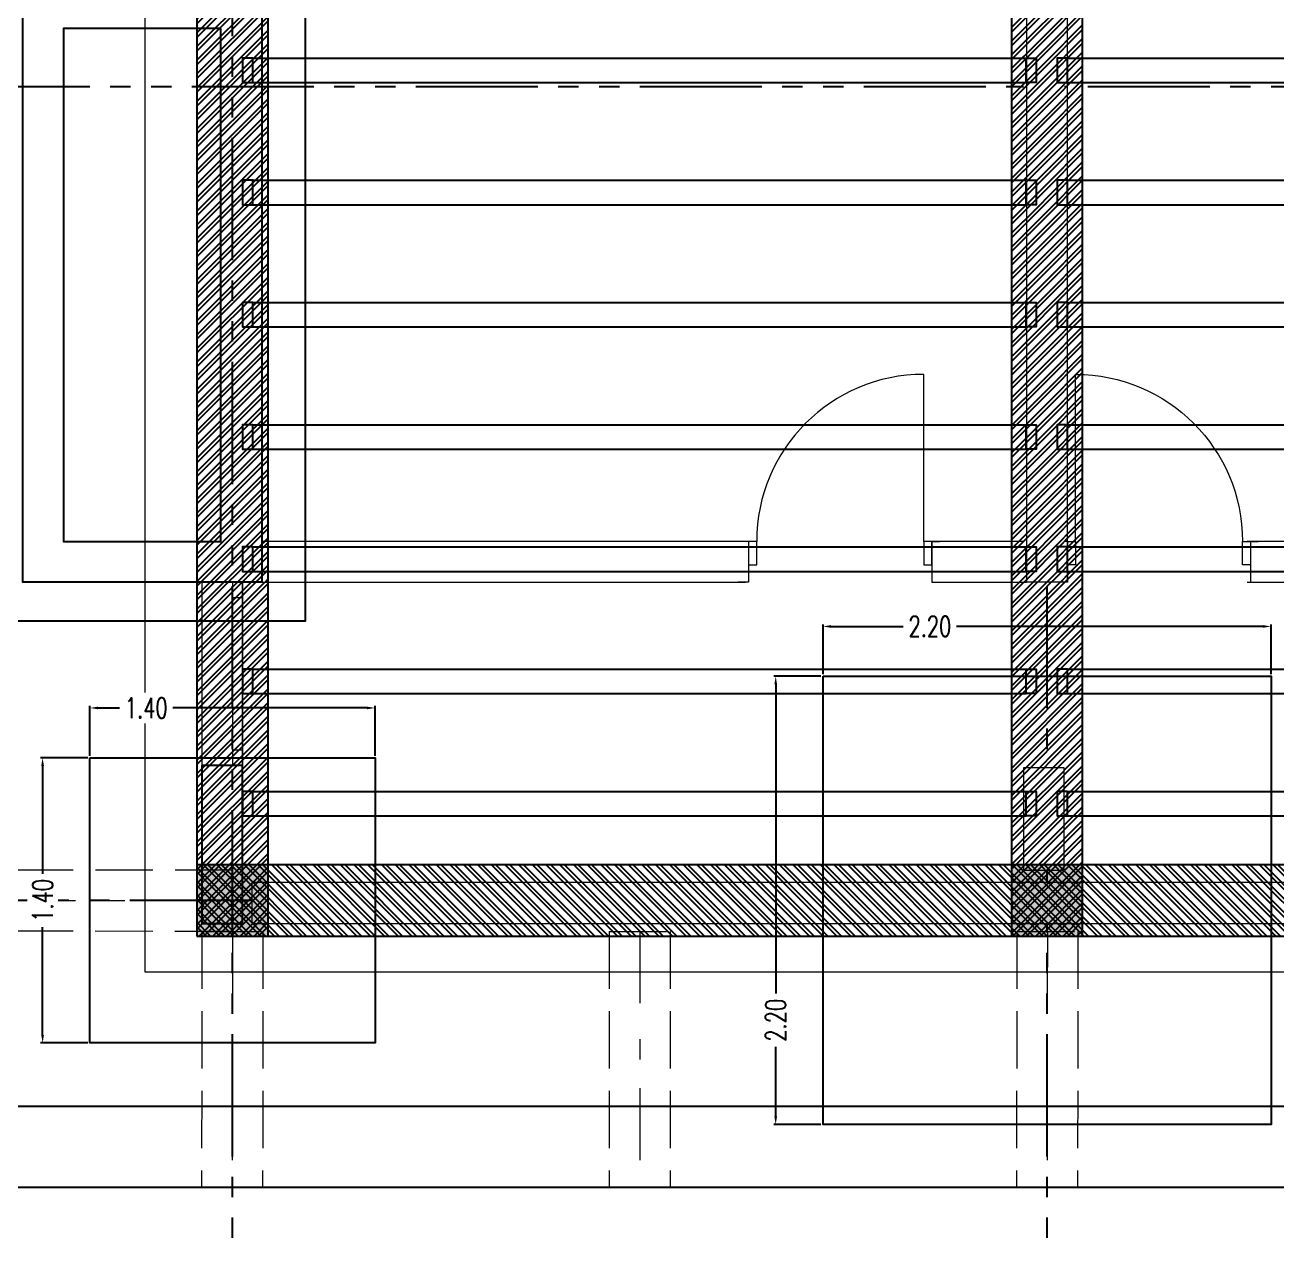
# Model space of a CAD drawing. Header units: metres. Extents: x -6.1 to 26.1, y -10.1 to 14.1.
# Drawn here: x 2.98 to 9.13, y -1.65 to 4.3 of the extents above; entities that cross this region are included whole.
import ezdxf
from ezdxf.enums import TextEntityAlignment as Align

# ---------------------------------------------------------------- set-up
doc = ezdxf.new("R2010")
doc.units = ezdxf.units.M
doc.header["$MEASUREMENT"] = 0
for name, pattern in [('Xref_Arq. PB$0$Línea Oculta', [0.391222, 0.282222, -0.109]), ('Xref_Arq. PB$0$Punto & Raya', [0.670278, 0.352778, -0.176389, 0, -0.141111]), ('Xref_Arq. PB$0$Wipeout_Contour', [1, 0, -1]), ('Xref_Cimentación$0$Xr-Muroscontencion$0$HIDDEN', [0.375, 0.25, -0.125]), ('Xref_Ejes$0$ACAD_ISO05W100', [33, 24, -3, 0, -3, 0, -3])]:
    doc.linetypes.add(name, pattern=pattern)
for name, color, linetype in [('Xref_Arq. PB$0$Estructura - Forjados', 7, 'Continuous'), ('Xref_Arq. PB$0$Estructura - Muros', 7, 'Continuous'), ('Xref_Arq. PB$0$Estructura - Vigas y Pilares', 7, 'Continuous'), ('Xref_Arq. PB$0$Puertas ArchiCAD', 7, 'Continuous'), ('Xref_Arq. PB$0$Ventanas ArchiCAD', 7, 'Continuous'), ('Xref_Cimentación$0$00-Novidesa', 7, 'Continuous'), ('Xref_Cimentación$0$00-ZA', 2, 'Continuous'), ('Xref_Cimentación$0$VIGA', 3, 'Continuous'), ('Xref_Cimentación$0$Xref_Pedestales$0$COLUM. PB', 140, 'Continuous'), ('Xref_Ejes$0$00-EJES', 1, 'Xref_Ejes$0$ACAD_ISO05W100')]:
    doc.layers.add(name, color=color, linetype=linetype)
for name, color, linetype, lineweight in [('Xref_Arq. PB$0$Estructura - Forjados_Pluma_Nº__1', 7, 'Continuous', 13), ('Xref_Arq. PB$0$Estructura - Muros_Pluma_Nº__1', 7, 'Continuous', 13), ('Xref_Arq. PB$0$Puertas ArchiCAD_Pluma_Nº__1', 7, 'Continuous', 13), ('Xref_Arq. PB$0$Puertas ArchiCAD_Pluma_Nº__23', 7, 'Continuous', 18), ('Xref_Arq. PB$0$Ventanas ArchiCAD_Pluma_Nº__1', 7, 'Continuous', 13), ('Xref_Arq. PB$0$Ventanas ArchiCAD_Pluma_Nº__23', 7, 'Continuous', 18)]:
    doc.layers.add(name, color=color, linetype=linetype, lineweight=lineweight)
for name, color, linetype, lineweight, true_color in [('Xref_Arq. PB$0$Estructura - Vigas y Pilares_Pluma_Nº__69', 7, 'Continuous', 13, 0x6a6a6a), ('Xref_Arq. PB$0$Estructura - Vigas y Pilares_Pluma_Nº__90', 7, 'Continuous', 13, 0x6a6a6a), ('Xref_Arq. PB$0$Puertas ArchiCAD_Pluma_Nº__3', 7, 'Continuous', 18, 0xff6600), ('Xref_Arq. PB$0$Ventanas ArchiCAD_Pluma_Nº__3', 7, 'Continuous', 18, 0xff6600)]:
    doc.layers.add(name, color=color, linetype=linetype, lineweight=lineweight, true_color=true_color)
doc.styles.add('Xref_Cimentación$0$ARIAL', font='arial.ttf', dxfattribs={"height": 2})
doc.styles.add('Xref_Cimentación$0$Xr-Muroscontencion$0$Romans', font='romans.shx', dxfattribs={"width": 0.7})
doc.dimstyles.new('Xref_Cimentación$0$Xr-Muroscontencion$0$D20', dxfattribs={"dimtxt": 0.05, "dimasz": 0.04, "dimexe": 0.01, "dimexo": 0.01, "dimgap": 0.01, "dimtad": 0, "dimdec": 3, "dimzin": 1, "dimdsep": 46, "dimtxsty": 'Xref_Cimentación$0$Xr-Muroscontencion$0$Romans', "dimcen": 2.5, "dimclrd": 1, "dimclre": 8, "dimclrt": 7, "dimadec": 0, "dimazin": 0, "dimtfac": 1, "dimtdec": 3, "dimtmove": 1, "dimatfit": 1, "dimfxl": 1, "dimtfill": 1, "dimarcsym": 0})

# ---------------------------------------------------------------- blocks, each defined once
blk = doc.blocks.new('Xref_Ejes')
at = {"layer": 'Xref_Ejes$0$00-EJES', "ltscale": 0.025}
for p, q in [((4, -8.9568), (4, 12.9873)), ((8, -8.9568), (8, 12.9873)), ((-5, 3.9958), (24.9967, 3.9958)), ((24.9967, 0), (-5, 0))]:
    blk.add_line(p, q, dxfattribs=at)
blk = doc.blocks.new('Xref_Arq. PB$0$Forjado_1', base_point=(9.6104, 18.2739))
at = {"layer": 'Xref_Arq. PB$0$Estructura - Forjados_Pluma_Nº__1', "linetype": 'Continuous', "flags": 128}
blk.add_lwpolyline([(9.6104, 18.2739), (9.6104, 8.6612), (-7.0825, 8.6612), (-7.0825, 18.2739)], close=True, dxfattribs=at)
blk = doc.blocks.new('Xref_Arq. PB$0$Forjado_2', base_point=(-11.0804, 18.5154))
at = {"layer": 'Xref_Arq. PB$0$Estructura - Forjados_Pluma_Nº__1', "linetype": 'Continuous', "flags": 128}
blk.add_lwpolyline([(-11.0804, 18.5154), (10.7361, 18.5154), (10.7514, 7.6041), (-11.0804, 7.6041)], close=True, dxfattribs=at)
blk = doc.blocks.new('Xref_Arq. PB$0$Ventana 17')
at = {"layer": 'Xref_Arq. PB$0$Ventanas ArchiCAD_Pluma_Nº__1', "linetype": 'Continuous'}
for p, q in [((-0.45, -0.05), (-0.45, 0)), ((0.45, -0.05), (0.45, 0))]:
    blk.add_line(p, q, dxfattribs=at)
at = {"layer": 'Xref_Arq. PB$0$Ventanas ArchiCAD_Pluma_Nº__23', "linetype": 'Continuous'}
for p, q in [((-0.45, 0), (-0.375, 0)), ((-0.375, 0), (-0.375, -0.05)), ((0.375, -0.05), (0.375, 0)), ((0.375, 0), (0.45, 0)), ((-0.375, -0.05), (-0.45, -0.05)), ((0.45, -0.05), (0.375, -0.05))]:
    blk.add_line(p, q, dxfattribs=at)
at = {"layer": 'Xref_Arq. PB$0$Ventanas ArchiCAD_Pluma_Nº__3', "linetype": 'Continuous'}
for p, q in [((-0.45, 0.15), (0.45, 0.15)), ((-0.375, 0), (0.375, 0)), ((-0.45, -0.05), (0.45, -0.05)), ((0.375, -0.05), (-0.375, -0.05))]:
    blk.add_line(p, q, dxfattribs=at)
blk = doc.blocks.new('Xref_Arq. PB$0$Puerta con Tarja Lado 2 17')
at = {"layer": 'Xref_Arq. PB$0$Puertas ArchiCAD_Pluma_Nº__1', "linetype": 'Continuous'}
for p, q in [((-0.685, 0), (-0.722, 0)), ((-0.685, 0), (-0.685, -0.115)), ((0.685, 0), (0.685, -0.115)), ((0.685, 0), (0.722, 0)), ((-0.685, -0.115), (-0.685, -0.2)), ((0.685, -0.115), (0.685, -0.2)), ((-0.685, -0.2), (-0.722, -0.2)), ((0.685, -0.2), (0.722, -0.2))]:
    blk.add_line(p, q, dxfattribs=at)
at = {"layer": 'Xref_Arq. PB$0$Puertas ArchiCAD_Pluma_Nº__23', "linetype": 'Continuous'}
for p, q in [((-0.645, 0), (-0.685, 0)), ((-0.685, 0), (-0.685, -0.115)), ((-0.125, 0), (-0.645, 0)), ((-0.645, 0), (-0.645, -0.115)), ((-0.645, -0.115), (-0.645, 0)), ((-0.125, -0.115), (-0.125, 0)), ((-0.085, 0), (-0.125, 0)), ((-0.125, 0), (-0.125, -0.115)), ((-0.085, -0.115), (-0.085, 0)), ((0.685, 0), (0.645, 0)), ((0.645, 0), (0.645, -0.115)), ((0.685, -0.115), (0.685, 0)), ((-0.685, -0.115), (-0.645, -0.115)), ((-0.645, -0.115), (-0.125, -0.115)), ((-0.125, -0.115), (-0.085, -0.115)), ((0.645, -0.115), (0.685, -0.115))]:
    blk.add_line(p, q, dxfattribs=at)
at = {"layer": 'Xref_Arq. PB$0$Puertas ArchiCAD_Pluma_Nº__3', "linetype": 'Continuous'}
blk.add_line((0.645, 0), (0.645, 0.73), dxfattribs=at)
blk.add_arc((0.645, 0), 0.73, 90, 180, dxfattribs=at)
blk = doc.blocks.new('Xref_Arq. PB$0$Muro_5', base_point=(-6.6046, 8.9011))
at = {"layer": 'Xref_Arq. PB$0$Estructura - Muros_Pluma_Nº__1', "linetype": 'Continuous'}
for p, q in [((-6.8046, 14.8633), (-6.8046, 14.9003)), ((-6.6046, 14.8633), (-6.6046, 14.9003)), ((-6.7196, 14.8633), (-6.8046, 14.8633)), ((-6.6046, 14.8633), (-6.7196, 14.8633)), ((-6.8046, 13.4933), (-6.8046, 13.4563)), ((-6.7196, 13.4933), (-6.8046, 13.4933)), ((-6.6046, 13.4933), (-6.7196, 13.4933)), ((-6.6046, 13.4933), (-6.6046, 13.4563)), ((-6.6546, 10.5762), (-6.8046, 10.5762)), ((-6.6046, 10.5762), (-6.6546, 10.5762)), ((-6.6546, 9.6762), (-6.8046, 9.6762)), ((-6.6046, 9.6762), (-6.6546, 9.6762))]:
    blk.add_line(p, q, dxfattribs=at)
at = {"layer": 'Xref_Arq. PB$0$Estructura - Muros_Pluma_Nº__1', "linetype": 'Continuous', "flags": 128}
blk.add_lwpolyline([(-6.8046, 8.9011), (-6.6046, 8.9011)], dxfattribs=at)
at = {"layer": 'Xref_Arq. PB$0$Puertas ArchiCAD', "linetype": 'Continuous', "rotation": 269.9995986251637}
blk.add_blockref('Xref_Arq. PB$0$Puerta con Tarja Lado 2 17', (-6.6046, 14.1783), dxfattribs=at)
at = {"layer": 'Xref_Arq. PB$0$Ventanas ArchiCAD', "color": 251, "linetype": 'Continuous', "lineweight": 13, "true_color": 0x6a6a6a, "xscale": -0.9999999999999999, "rotation": 89.99959862516374}
blk.add_blockref('Xref_Arq. PB$0$Ventana 17', (-6.6546, 10.1262), dxfattribs=at)
blk = doc.blocks.new('Xref_Arq. PB$0$Muro_6', base_point=(-6.5596, 8.9011))
at = {"color": 254, "linetype": 'Xref_Arq. PB$0$Wipeout_Contour', "lineweight": 0, "ltscale": 50.031113}
blk.add_wipeout([(-0.9475, 9.1011), (-6.5596, 9.1011), (-6.5596, 8.9011), (-0.9475, 8.9011), (-0.9475, 9.0511)], dxfattribs=at).dxf.layer = 'Xref_Arq. PB$0$Estructura - Muros'
at = {"layer": 'Xref_Arq. PB$0$Estructura - Muros_Pluma_Nº__1', "linetype": 'Continuous', "flags": 128}
for points in [[(-0.9475, 9.1011), (-6.5596, 9.1011)], [(-6.5596, 9.1011), (-6.5596, 8.9011)], [(-6.5596, 8.9011), (-0.9475, 8.9011)]]:
    blk.add_lwpolyline(points, dxfattribs=at)
blk = doc.blocks.new('Xref_Arq. PB$0$Puerta 17')
at = {"layer": 'Xref_Arq. PB$0$Puertas ArchiCAD_Pluma_Nº__1', "linetype": 'Continuous'}
for p, q in [((-0.45, 0), (-0.487, 0)), ((-0.45, 0), (-0.45, -0.115)), ((0.45, 0), (0.45, -0.115)), ((0.45, 0), (0.487, 0)), ((-0.45, -0.115), (-0.45, -0.2)), ((0.45, -0.115), (0.45, -0.2)), ((-0.45, -0.2), (-0.487, -0.2)), ((0.45, -0.2), (0.487, -0.2))]:
    blk.add_line(p, q, dxfattribs=at)
at = {"layer": 'Xref_Arq. PB$0$Puertas ArchiCAD_Pluma_Nº__23', "linetype": 'Continuous'}
for p, q in [((-0.41, 0), (-0.45, 0)), ((-0.45, 0), (-0.45, -0.115)), ((-0.41, -0.115), (-0.41, 0)), ((0.45, 0), (0.41, 0)), ((0.41, 0), (0.41, -0.115)), ((0.45, -0.115), (0.45, 0)), ((-0.45, -0.115), (-0.41, -0.115)), ((0.41, -0.115), (0.45, -0.115))]:
    blk.add_line(p, q, dxfattribs=at)
at = {"layer": 'Xref_Arq. PB$0$Puertas ArchiCAD_Pluma_Nº__3', "linetype": 'Continuous'}
blk.add_line((0.41, 0), (0.41, 0.82), dxfattribs=at)
blk.add_arc((0.41, 0), 0.82, 90, 180, dxfattribs=at)
blk = doc.blocks.new('Xref_Arq. PB$0$Muro_19', base_point=(-6.5109, 10.5762))
at = {"color": 254, "linetype": 'Xref_Arq. PB$0$Wipeout_Contour', "lineweight": 0, "ltscale": 59.592218}
blk.add_wipeout([(-4.1351, 10.7762), (-6.5109, 10.7762), (-6.5109, 10.5762), (-4.1351, 10.5762), (-4.1351, 10.6612)], dxfattribs=at).dxf.layer = 'Xref_Arq. PB$0$Estructura - Muros'
at = {"color": 254, "linetype": 'Xref_Arq. PB$0$Wipeout_Contour', "lineweight": 0, "ltscale": 55.365533}
blk.add_wipeout([(-3.2201, 10.5762), (-2.7546, 10.5762), (-2.7546, 10.7762), (-3.2201, 10.7762), (-3.2201, 10.6612)], dxfattribs=at).dxf.layer = 'Xref_Arq. PB$0$Estructura - Muros'
at = {"color": 254, "linetype": 'Xref_Arq. PB$0$Wipeout_Contour', "lineweight": 0, "ltscale": 66.56985}
blk.add_wipeout([(-1.6717, 10.5762), (4.352, 10.5762), (4.352, 10.6612), (4.352, 10.7762), (-1.6717, 10.7762), (-1.6717, 10.6612)], dxfattribs=at).dxf.layer = 'Xref_Arq. PB$0$Estructura - Muros'
at = {"layer": 'Xref_Arq. PB$0$Estructura - Muros_Pluma_Nº__1', "linetype": 'Continuous'}
for p, q in [((-4.1351, 10.7762), (-4.1721, 10.7762)), ((-3.2201, 10.7762), (-3.1831, 10.7762)), ((-1.6717, 10.7762), (-1.6347, 10.7762)), ((-4.1351, 10.5762), (-4.1721, 10.5762)), ((-3.2201, 10.5762), (-3.1831, 10.5762)), ((-1.6717, 10.5762), (-1.6347, 10.5762))]:
    blk.add_line(p, q, dxfattribs=at)
at = {"layer": 'Xref_Arq. PB$0$Estructura - Muros_Pluma_Nº__1', "linetype": 'Continuous', "flags": 128}
for points in [[(-4.1351, 10.7762), (-6.5109, 10.7762)], [(-2.7546, 10.7762), (-3.2201, 10.7762)], [(1.2519, 10.7762), (-1.6717, 10.7762)], [(-6.5109, 10.5762), (-4.1351, 10.5762)], [(-3.2201, 10.5762), (-2.7546, 10.5762)], [(-1.6546, 10.5762), (4.352, 10.5762)]]:
    blk.add_lwpolyline(points, dxfattribs=at)
at = {"layer": 'Xref_Arq. PB$0$Puertas ArchiCAD', "linetype": 'Continuous'}
blk.add_blockref('Xref_Arq. PB$0$Puerta 17', (-3.6701, 10.7762), dxfattribs=at)
at = {"layer": 'Xref_Arq. PB$0$Puertas ArchiCAD', "linetype": 'Continuous', "xscale": -1}
blk.add_blockref('Xref_Arq. PB$0$Puerta 17', (-2.1046, 10.7762), dxfattribs=at)
blk = doc.blocks.new('Xref_Arq. PB$0$Muro_20', base_point=(-2.7697, 17.9223))
at = {"color": 254, "linetype": 'Xref_Arq. PB$0$Wipeout_Contour', "lineweight": 0, "ltscale": 58.19493}
blk.add_wipeout([(-2.7697, 17.9223), (-2.7697, 10.5762), (-2.5697, 10.5762), (-2.5697, 17.9223)], dxfattribs=at).dxf.layer = 'Xref_Arq. PB$0$Estructura - Muros'
at = {"color": 254, "linetype": 'Xref_Arq. PB$0$Wipeout_Contour', "lineweight": 0, "ltscale": 39.210904}
blk.add_wipeout([(-2.7697, 9.1619), (-2.5697, 9.1619), (-2.5697, 9.6646), (-2.7697, 9.6646)], dxfattribs=at).dxf.layer = 'Xref_Arq. PB$0$Estructura - Muros'
at = {"layer": 'Xref_Arq. PB$0$Estructura - Muros_Pluma_Nº__1', "linetype": 'Continuous'}
for p, q in [((-2.5546, 10.5762), (-2.7546, 10.5762)), ((-2.5697, 9.6646), (-2.7697, 9.6646))]:
    blk.add_line(p, q, dxfattribs=at)
at = {"layer": 'Xref_Arq. PB$0$Estructura - Muros_Pluma_Nº__1', "linetype": 'Continuous', "flags": 128}
for points in [[(-2.7546, 17.9223), (-2.7546, 15.1619)], [(-2.5546, 15.1619), (-2.5546, 17.9223)], [(-2.7546, 15.1619), (-2.7546, 10.5762)], [(-2.5546, 10.5762), (-2.5546, 15.1619)], [(-2.7697, 9.6646), (-2.7697, 9.1619)], [(-2.5697, 9.1619), (-2.5697, 9.6646)], [(-2.7697, 9.1619), (-2.5697, 9.1619)]]:
    blk.add_lwpolyline(points, dxfattribs=at)
blk = doc.blocks.new('Xref_Arq. PB$0$Viga_1', base_point=(-6.6546, 9.0119))
at = {"layer": 'Xref_Arq. PB$0$Estructura - Vigas y Pilares_Pluma_Nº__69', "linetype": 'Xref_Arq. PB$0$Punto & Raya'}
blk.add_line((-6.6546, 9.0119), (-10.6546, 9.0139), dxfattribs=at)
at = {"layer": 'Xref_Arq. PB$0$Estructura - Vigas y Pilares_Pluma_Nº__90', "linetype": 'Xref_Arq. PB$0$Línea Oculta'}
for p, q in [((-10.6545, 9.1639), (-10.6547, 8.8639)), ((-6.6545, 9.1619), (-10.6545, 9.1639)), ((-6.6545, 9.1619), (-6.6547, 8.8619)), ((-6.6547, 8.8619), (-10.6547, 8.8639))]:
    blk.add_line(p, q, dxfattribs=at)
blk = doc.blocks.new('Xref_Arq. PB$0$Viga_6', base_point=(-6.6547, 8.8619))
at = {"layer": 'Xref_Arq. PB$0$Estructura - Vigas y Pilares_Pluma_Nº__69', "linetype": 'Xref_Arq. PB$0$Punto & Raya'}
blk.add_line((-6.6547, 8.8619), (-6.6564, 7.6055), dxfattribs=at)
at = {"layer": 'Xref_Arq. PB$0$Estructura - Vigas y Pilares_Pluma_Nº__90', "linetype": 'Xref_Arq. PB$0$Línea Oculta'}
for p, q in [((-6.8047, 8.8621), (-6.8064, 7.6057)), ((-6.8047, 8.8621), (-6.5047, 8.8617)), ((-6.5047, 8.8617), (-6.5064, 7.6053)), ((-6.8064, 7.6057), (-6.5064, 7.6053))]:
    blk.add_line(p, q, dxfattribs=at)
blk = doc.blocks.new('Xref_Arq. PB$0$Viga_7', base_point=(-4.6547, 8.8619))
at = {"layer": 'Xref_Arq. PB$0$Estructura - Vigas y Pilares_Pluma_Nº__69', "linetype": 'Xref_Arq. PB$0$Punto & Raya'}
blk.add_line((-4.6547, 8.8619), (-4.6547, 7.6041), dxfattribs=at)
at = {"layer": 'Xref_Arq. PB$0$Estructura - Vigas y Pilares_Pluma_Nº__90', "linetype": 'Xref_Arq. PB$0$Línea Oculta'}
for p, q in [((-4.8047, 8.8619), (-4.8047, 7.6041)), ((-4.8047, 8.8619), (-4.5047, 8.8619)), ((-4.5047, 8.8619), (-4.5047, 7.6041)), ((-4.8047, 7.6041), (-4.5047, 7.6041))]:
    blk.add_line(p, q, dxfattribs=at)
blk = doc.blocks.new('Xref_Arq. PB$0$Viga_8', base_point=(-2.6526, 8.8619))
at = {"layer": 'Xref_Arq. PB$0$Estructura - Vigas y Pilares_Pluma_Nº__69', "linetype": 'Xref_Arq. PB$0$Punto & Raya'}
blk.add_line((-2.6526, 8.8619), (-2.6546, 7.6041), dxfattribs=at)
at = {"layer": 'Xref_Arq. PB$0$Estructura - Vigas y Pilares_Pluma_Nº__90', "linetype": 'Xref_Arq. PB$0$Línea Oculta'}
for p, q in [((-2.8026, 8.8621), (-2.8046, 7.6043)), ((-2.8026, 8.8621), (-2.5026, 8.8616)), ((-2.5026, 8.8616), (-2.5046, 7.6038)), ((-2.8046, 7.6043), (-2.5046, 7.6038))]:
    blk.add_line(p, q, dxfattribs=at)
blk = doc.blocks.new('Xref_Arq. PB')
for points in [[(3.9437, 4.2794), (3.1699, 4.2794), (3.1699, 1.7623), (3.943, 1.7623), (3.9437, 4.2794)], [(3.85, 0.6623), (3.85, -0.1129), (4.05, -0.1129), (4.05, 0.6623), (3.85, 0.6623)]]:
    blk.add_lwpolyline(points)
at = {"layer": 'Xref_Arq. PB$0$Estructura - Forjados', "linetype": 'Continuous'}
for name, p in [('Xref_Arq. PB$0$Forjado_2', (-0.4258, 9.5015)), ('Xref_Arq. PB$0$Forjado_1', (20.265, 9.26))]:
    blk.add_blockref(name, p, dxfattribs=at)
at = {"layer": 'Xref_Arq. PB$0$Estructura - Muros'}
blk.add_blockref('Xref_Arq. PB$0$Muro_5', (4.05, -0.1129), dxfattribs=at)
at = {"layer": 'Xref_Arq. PB$0$Estructura - Vigas y Pilares', "color": 251, "lineweight": 13, "true_color": 0x6a6a6a}
for name, p in [('Xref_Arq. PB$0$Viga_1', (4, -0.0021)), ('Xref_Arq. PB$0$Viga_6', (3.9999, -0.1521)), ('Xref_Arq. PB$0$Viga_7', (5.9999, -0.1521)), ('Xref_Arq. PB$0$Viga_8', (8.0021, -0.1521))]:
    blk.add_blockref(name, p, dxfattribs=at)
at = {"layer": 'Xref_Arq. PB$0$Estructura - Muros'}
for name, p in [('Xref_Arq. PB$0$Muro_19', (4.1437, 1.5623)), ('Xref_Arq. PB$0$Muro_6', (4.095, -0.1129))]:
    blk.add_blockref(name, p, dxfattribs=at)
blk.add_lwpolyline([(2.9699, 4.4794), (4.1437, 4.4794), (4.1437, 1.5623), (2.9699, 1.5623), (2.9699, 4.4794)])
blk.add_blockref('Xref_Arq. PB$0$Muro_20', (7.8849, 8.9084), dxfattribs=at)
blk.add_lwpolyline([(-0.4258, 1.7043), (-0.0258, 1.7043), (-0.0258, -1.0098), (21.006, -1.0098), (21.0148, 3.5281), (21.3991, 3.5263), (21.406, -1.4098), (-0.4258, -1.4098), (-0.4258, 1.7043)])
blk = doc.blocks.new('*U283')
at = {"ltscale": 0.025, "true_color": 0x636466}
h = blk.add_hatch(color=251, dxfattribs=at)
h.dxf.hatch_style = 1
h.paths.add_polyline_path([(-0.125, -0.075), (0.225, -0.075), (0.225, 0.275), (-0.125, 0.275)])
at = {"color": 251, "linetype": 'ByBlock', "ltscale": 0.025, "true_color": 0x636466}
blk.add_lwpolyline([(-0.125, -0.075), (0.225, -0.075), (0.225, 0.275), (-0.125, 0.275)], close=True, dxfattribs=at)
blk = doc.blocks.new('Xref_Cimentación$0$Xref_Pedestales')
at = {"layer": 'Xref_Cimentación$0$Xref_Pedestales$0$COLUM. PB', "ltscale": 0.025}
for p in [(3.95, -0.1), (7.95, -0.1)]:
    blk.add_blockref('*U283', p, dxfattribs=at)
blk = doc.blocks.new('*U311')
at = {"layer": 'Xref_Cimentación$0$VIGA', "ltscale": 0.025, "transparency": 33554559}
h = blk.add_hatch(dxfattribs=at)
h.set_pattern_fill('ANSI32', color=250, scale=0.005, angle=-90)
h.set_pattern_definition([(315, (14.226727, 0.2), (0.03367596, 0.03367596), []), (315, (14.226727, 0.17755), (0.03367596, 0.03367596), [])])
h.paths.add_polyline_path([(15.9967, 0.275), (-0.35, 0.275), (-0.35, -0.075), (15.9967, -0.075)])
at = {"layer": 'Xref_Cimentación$0$VIGA', "ltscale": 0.025}
for p, q in [((-0.35, 0.275), (-0.35, -0.075)), ((15.9967, 0.275), (-0.35, 0.275)), ((-0.35, -0.075), (15.9967, -0.075))]:
    blk.add_line(p, q, dxfattribs=at)
at = {"layer": 'Xref_Cimentación$0$VIGA', "ltscale": 0.025, "style": 'Xref_Cimentación$0$ARIAL', "width": 0.7, "flags": 8}
blk.add_attdef('V-00', text='', height=0.15, dxfattribs=at).set_placement((5.8238, 0.428), align=Align.MIDDLE_CENTER)
blk = doc.blocks.new('*D319')
at = {"layer": 'Xref_Cimentación$0$00-ZA', "color": 8, "linetype": 'Xref_Cimentación$0$Xr-Muroscontencion$0$HIDDEN', "lineweight": -2, "transparency": 16777216}
for p, q in [((3.29, 0.7), (3.0577, 0.7)), ((3.29, -0.7), (3.0577, -0.7))]:
    blk.add_line(p, q, dxfattribs=at)
at = {"layer": 'Xref_Cimentación$0$00-ZA', "color": 1, "lineweight": -2, "transparency": 16777216}
for p, q in [((3.0677, 0.66), (3.0677, 0.1117)), ((3.0677, -0.66), (3.0677, -0.1117))]:
    blk.add_line(p, q, dxfattribs=at)
at = {"layer": 'Xref_Cimentación$0$00-ZA', "color": 1, "transparency": 16777216}
for points in [[(3.0611, 0.66), (3.0744, 0.66), (3.0677, 0.7)], [(3.0611, -0.66), (3.0744, -0.66), (3.0677, -0.7)]]:
    blk.add_solid(points, dxfattribs=at)
at = {"layer": 'Xref_Cimentación$0$00-ZA', "color": 7, "transparency": 16777216, "insert": (3.0677, 0), "char_height": 0.1, "attachment_point": 5, "rotation": 90, "style": 'Xref_Cimentación$0$Xr-Muroscontencion$0$Romans', "bg_fill": 3, "box_fill_scale": 1.25, "bg_fill_color": 256, "bg_fill_true_color": 13158600, "bg_fill_transparency": 0}
blk.add_mtext('1.40', dxfattribs=at)
blk = doc.blocks.new('*D320')
at = {"layer": 'Xref_Cimentación$0$00-ZA', "color": 8, "linetype": 'Xref_Cimentación$0$Xr-Muroscontencion$0$HIDDEN', "lineweight": -2, "transparency": 16777216}
for p, q in [((3.3, 0.71), (3.3, 0.9548)), ((4.7, 0.71), (4.7, 0.9548))]:
    blk.add_line(p, q, dxfattribs=at)
at = {"layer": 'Xref_Cimentación$0$00-ZA', "color": 1, "lineweight": -2, "transparency": 16777216}
for p, q in [((3.34, 0.9448), (3.4652, 0.9448)), ((4.66, 0.9448), (3.6885, 0.9448))]:
    blk.add_line(p, q, dxfattribs=at)
at = {"layer": 'Xref_Cimentación$0$00-ZA', "color": 1, "transparency": 16777216}
for points in [[(3.34, 0.9514), (3.34, 0.9381), (3.3, 0.9448)], [(4.66, 0.9514), (4.66, 0.9381), (4.7, 0.9448)]]:
    blk.add_solid(points, dxfattribs=at)
at = {"layer": 'Xref_Cimentación$0$00-ZA', "color": 7, "transparency": 16777216, "insert": (3.5769, 0.9448), "char_height": 0.1, "attachment_point": 5, "style": 'Xref_Cimentación$0$Xr-Muroscontencion$0$Romans', "bg_fill": 3, "box_fill_scale": 1.25, "bg_fill_color": 256, "bg_fill_true_color": 13158600, "bg_fill_transparency": 0}
blk.add_mtext('1.40', dxfattribs=at)
blk = doc.blocks.new('*U312')
at = {"layer": 'Xref_Cimentación$0$VIGA', "ltscale": 0.025, "transparency": 33554559}
h = blk.add_hatch(dxfattribs=at)
h.set_pattern_fill('ANSI32', color=250, scale=0.005, angle=-90)
h.set_pattern_definition([(315, (7.2384, 0.2), (0.03367596, 0.03367596), []), (315, (7.2384, 0.17755), (0.03367596, 0.03367596), [])])
h.paths.add_polyline_path([(9.0084, 0.275), (-0.35, 0.275), (-0.35, -0.075), (9.0084, -0.075)])
at = {"layer": 'Xref_Cimentación$0$VIGA', "ltscale": 0.025}
for p, q in [((-0.35, 0.275), (-0.35, -0.075)), ((9.0084, 0.275), (-0.35, 0.275)), ((-0.35, -0.075), (9.0084, -0.075))]:
    blk.add_line(p, q, dxfattribs=at)
at = {"layer": 'Xref_Cimentación$0$VIGA', "ltscale": 0.025, "style": 'Xref_Cimentación$0$ARIAL', "width": 0.7, "flags": 8}
blk.add_attdef('V-00', text='', height=0.15, dxfattribs=at).set_placement((4.328, 0.428), align=Align.MIDDLE_CENTER)
blk = doc.blocks.new('*U285')
at = {"layer": 'Xref_Cimentación$0$00-Novidesa'}
for points in [[(-1.8984, -0.06), (-1.8984, 0.06), (-1.9484, 0.06), (-1.9484, -0.06), (1.8984, -0.06)], [(-1.8984, 0.06), (1.9484, 0.06), (1.9484, -0.06), (1.8984, -0.06), (1.8984, 0.06)]]:
    blk.add_lwpolyline(points, dxfattribs=at)
blk = doc.blocks.new('*U286')
at = {"layer": 'Xref_Cimentación$0$00-ZA', "color": 0, "linetype": 'ByBlock', "lineweight": -2, "transparency": 16777216}
for p in [(0, 3.6), (4, 3.6), (0, 3), (4, 3), (0, 2.4), (4, 2.4), (0, 1.8), (4, 1.8), (0, 1.2), (4, 1.2), (0, 0.6), (4, 0.6), (0, 0), (4, 0)]:
    blk.add_blockref('*U285', p, dxfattribs=at)
blk = doc.blocks.new('*D301')
at = {"layer": 'Xref_Cimentación$0$00-ZA', "color": 8, "linetype": 'Xref_Cimentación$0$Xr-Muroscontencion$0$HIDDEN', "lineweight": -2, "transparency": 16777216}
for p, q in [((6.89, 1.1), (6.6577, 1.1)), ((6.89, -1.1), (6.6577, -1.1))]:
    blk.add_line(p, q, dxfattribs=at)
at = {"layer": 'Xref_Cimentación$0$00-ZA', "color": 1, "lineweight": -2, "transparency": 16777216}
for p, q in [((6.6677, 1.06), (6.6677, -0.4717)), ((6.6677, -1.06), (6.6677, -0.705))]:
    blk.add_line(p, q, dxfattribs=at)
at = {"layer": 'Xref_Cimentación$0$00-ZA', "color": 1, "transparency": 16777216}
for points in [[(6.6611, 1.06), (6.6744, 1.06), (6.6677, 1.1)], [(6.6611, -1.06), (6.6744, -1.06), (6.6677, -1.1)]]:
    blk.add_solid(points, dxfattribs=at)
at = {"layer": 'Xref_Cimentación$0$00-ZA', "color": 7, "transparency": 16777216, "insert": (6.6677, -0.5883), "char_height": 0.1, "attachment_point": 5, "rotation": 90, "style": 'Xref_Cimentación$0$Xr-Muroscontencion$0$Romans', "bg_fill": 3, "box_fill_scale": 1.25, "bg_fill_color": 256, "bg_fill_true_color": 13158600, "bg_fill_transparency": 0}
blk.add_mtext('2.20', dxfattribs=at)
blk = doc.blocks.new('*D302')
at = {"layer": 'Xref_Cimentación$0$00-ZA', "color": 8, "linetype": 'Xref_Cimentación$0$Xr-Muroscontencion$0$HIDDEN', "lineweight": -2, "transparency": 16777216}
for p, q in [((6.9, 1.11), (6.9, 1.3548)), ((9.1, 1.11), (9.1, 1.3548))]:
    blk.add_line(p, q, dxfattribs=at)
at = {"layer": 'Xref_Cimentación$0$00-ZA', "color": 1, "lineweight": -2, "transparency": 16777216}
for p, q in [((6.94, 1.3448), (7.3083, 1.3448)), ((9.06, 1.3448), (7.5417, 1.3448))]:
    blk.add_line(p, q, dxfattribs=at)
at = {"layer": 'Xref_Cimentación$0$00-ZA', "color": 1, "transparency": 16777216}
for points in [[(6.94, 1.3514), (6.94, 1.3381), (6.9, 1.3448)], [(9.06, 1.3514), (9.06, 1.3381), (9.1, 1.3448)]]:
    blk.add_solid(points, dxfattribs=at)
at = {"layer": 'Xref_Cimentación$0$00-ZA', "color": 7, "transparency": 16777216, "insert": (7.425, 1.3448), "char_height": 0.1, "attachment_point": 5, "style": 'Xref_Cimentación$0$Xr-Muroscontencion$0$Romans', "bg_fill": 3, "box_fill_scale": 1.25, "bg_fill_color": 256, "bg_fill_true_color": 13158600, "bg_fill_transparency": 0}
blk.add_mtext('2.20', dxfattribs=at)
blk = doc.blocks.new('Xref_Cimentación')
at = {"layer": 'Xref_Cimentación$0$00-ZA'}
for points in [[(2.7566, 4.671), (4.3566, 4.671), (4.3566, 1.371), (2.7566, 1.371)], [(6.9, 1.1), (9.1, 1.1), (9.1, -1.1), (6.9, -1.1)], [(3.3, 0.7), (4.7, 0.7), (4.7, -0.7), (3.3, -0.7)]]:
    blk.add_lwpolyline(points, close=True, dxfattribs=at)
for name, p in [('Xref_Cimentación$0$Xref_Pedestales', (0, 0)), ('*U311', (4.175, -0.1))]:
    blk.add_blockref(name, p, dxfattribs=at)
at = {"layer": 'Xref_Cimentación$0$00-ZA', "rotation": 90}
blk.add_blockref('*U312', (8.1, 0.175), dxfattribs=at)
at = {"layer": 'Xref_Cimentación$0$00-ZA'}
dim = blk.add_linear_dim(base=(3.0677, -0.7), p1=(3.3, 0.7), p2=(3.3, -0.7), angle=90, dimstyle='Xref_Cimentación$0$Xr-Muroscontencion$0$D20', override={"dimtxt": 0.1, "dimdec": 2}, dxfattribs=at)
dim.commit()
dim.dimension.update_dxf_attribs({"geometry": '*D319', "text_midpoint": (3.0677, 0)})
dim = blk.add_linear_dim(base=(4.7, 0.9448), p1=(3.3, 0.7), p2=(4.7, 0.7), dimstyle='Xref_Cimentación$0$Xr-Muroscontencion$0$D20', override={"dimtxt": 0.1, "dimdec": 2}, dxfattribs=at)
dim.commit()
dim.dimension.update_dxf_attribs({"geometry": '*D320', "text_midpoint": (3.5769, 0.9448), "dimtype": 128})
at = {"layer": 'Xref_Cimentación$0$00-ZA', "rotation": 90}
blk.add_blockref('*U312', (4.1, 0.175), dxfattribs=at)
at = {"layer": 'Xref_Cimentación$0$00-ZA'}
blk.add_blockref('*U286', (5.9984, 0.475), dxfattribs=at)
dim = blk.add_linear_dim(base=(6.6677, -1.1), p1=(6.9, 1.1), p2=(6.9, -1.1), angle=90, dimstyle='Xref_Cimentación$0$Xr-Muroscontencion$0$D20', override={"dimtxt": 0.1, "dimdec": 2}, dxfattribs=at)
dim.commit()
dim.dimension.update_dxf_attribs({"geometry": '*D301', "text_midpoint": (6.6677, -0.5883), "dimtype": 128})
dim = blk.add_linear_dim(base=(9.1, 1.3448), p1=(6.9, 1.1), p2=(9.1, 1.1), dimstyle='Xref_Cimentación$0$Xr-Muroscontencion$0$D20', override={"dimtxt": 0.1, "dimdec": 2}, dxfattribs=at)
dim.commit()
dim.dimension.update_dxf_attribs({"geometry": '*D302', "text_midpoint": (7.425, 1.3448), "dimtype": 128})

msp = doc.modelspace()

# ---------------------------------------------------------------- block references
msp.add_blockref('Xref_Ejes', (0, 0))

# ---------------------------------------------------------------- next in the draw order: block references
msp.add_blockref('Xref_Arq. PB', (0, 0))

# ---------------------------------------------------------------- next in the draw order: block references
msp.add_blockref('Xref_Cimentación', (0, 0))

doc.saveas('drawing.dxf')
